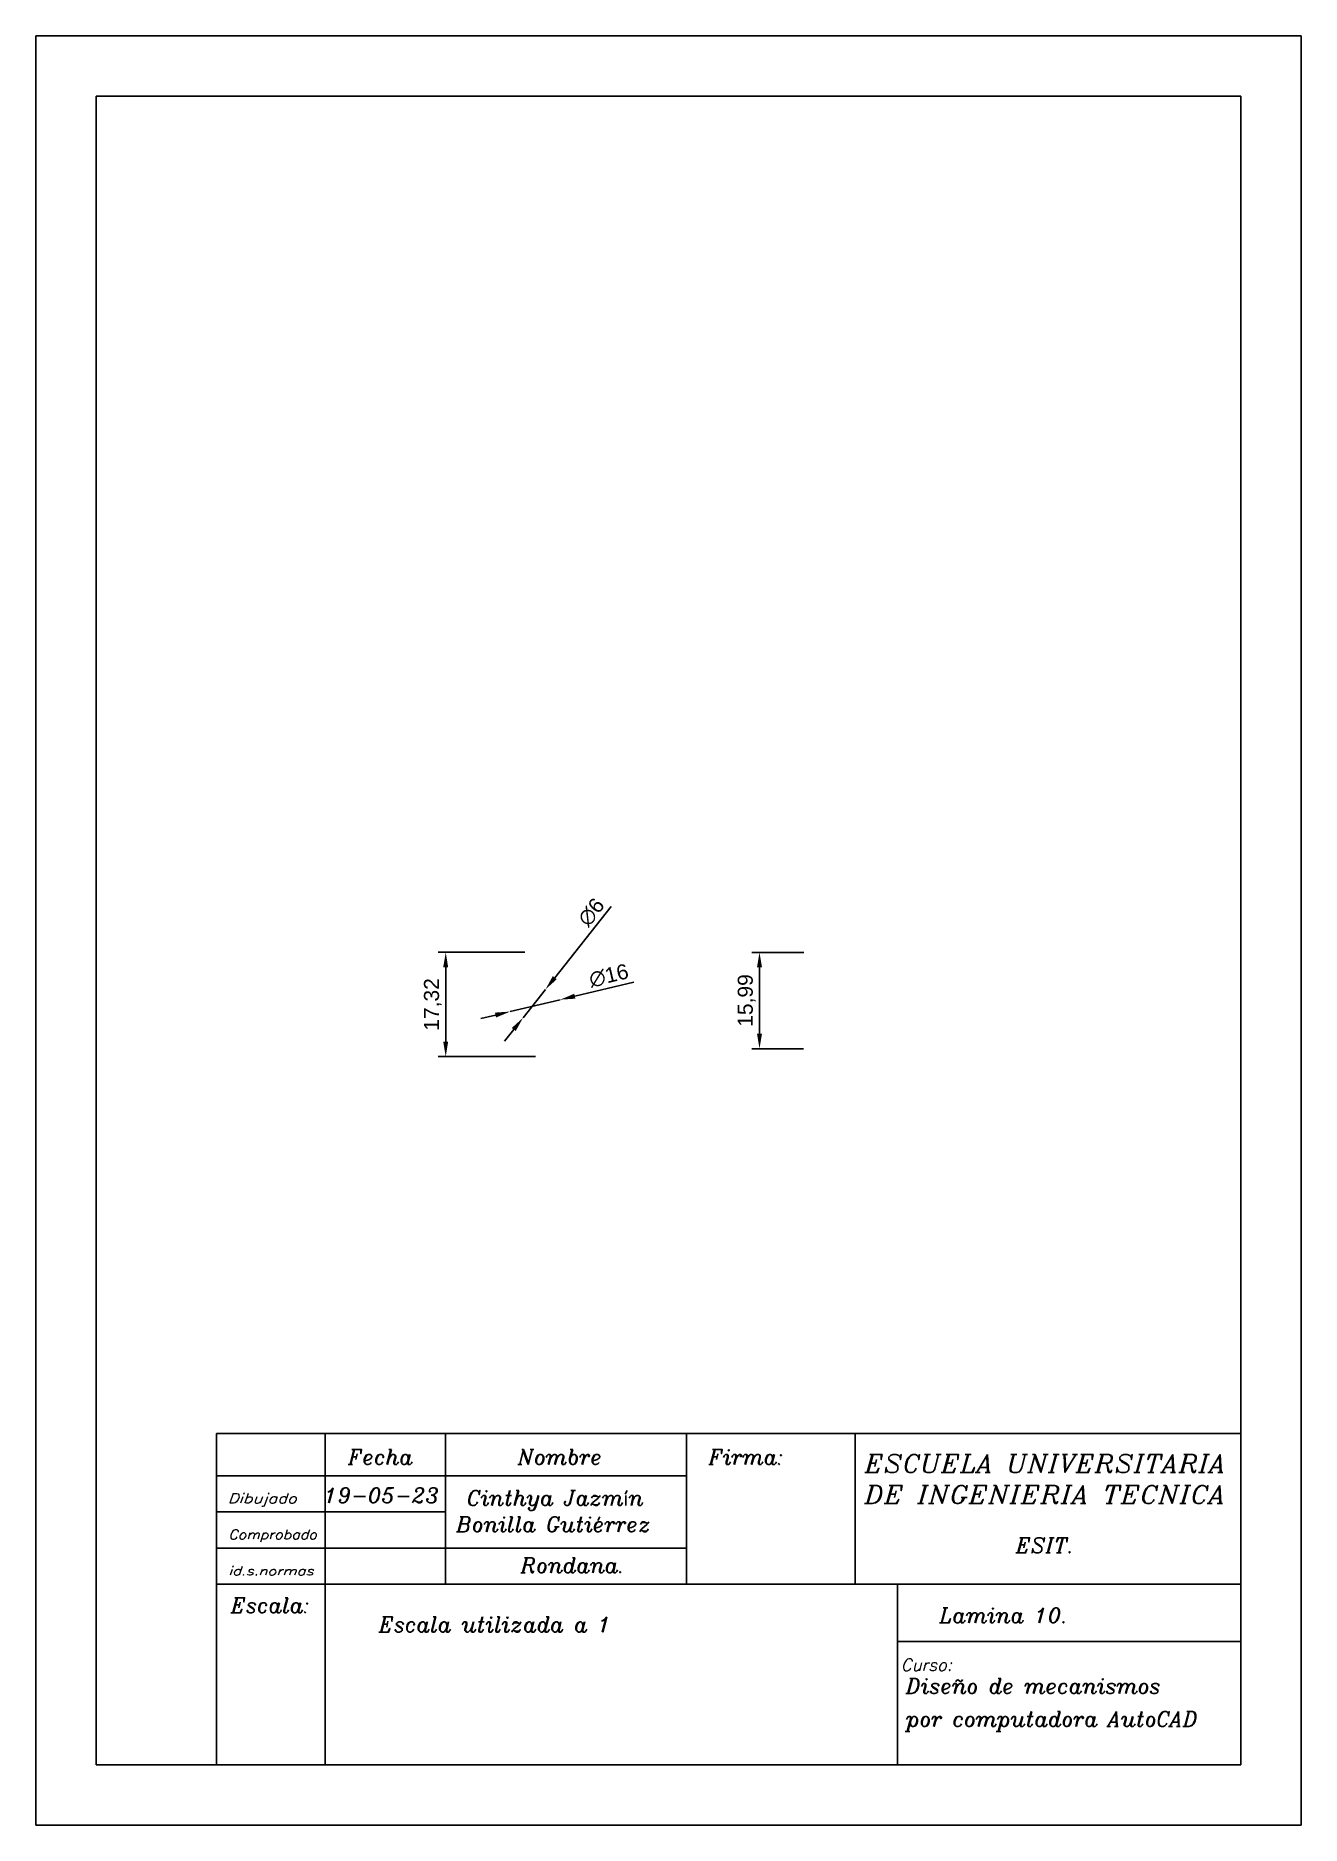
# Model space of a CAD drawing. Header units: inches. Extents: x 0 to 210, y 0 to 297.
import ezdxf
from ezdxf.enums import TextEntityAlignment as Align

# ---------------------------------------------------------------- set-up
doc = ezdxf.new("R2010")
doc.units = ezdxf.units.IN
doc.header["$MEASUREMENT"] = 0
doc.layers.get('0').update_dxf_attribs({"true_color": 0xc2ced6})
doc.styles.add('ITALIC', font='italic', dxfattribs={"height": 2})
doc.styles.add('ITALICC', font='italicc', dxfattribs={"height": 3})
doc.styles.get("Standard").update_dxf_attribs({"font": 'Arial.ttf'})
doc.dimstyles.new('ISO-25', dxfattribs={"dimtxt": 2.5, "dimasz": 2.5, "dimexe": 1.25, "dimexo": 0.625, "dimtad": 1, "dimtxsty": 'Standard', "dimcen": 2.5, "dimadec": 0, "dimazin": 0, "dimtfac": 1, "dimtmove": 0, "dimatfit": 3, "dimfxl": 1, "dimarcsym": 0})

# ---------------------------------------------------------------- blocks, each defined once
blk = doc.blocks.new('*D9')
at = {"color": 0, "lineweight": -2, "transparency": 16777216}
for p, q in [((127.33, 145.11), (118.73, 145.11)), ((119.98, 142.61), (119.98, 131.62)), ((127.31, 129.12), (118.73, 129.12))]:
    blk.add_line(p, q, dxfattribs=at)
at = {"color": 0, "transparency": 16777216}
for points in [[(119.57, 142.61), (120.4, 142.61), (119.98, 145.11)], [(119.57, 131.62), (120.4, 131.62), (119.98, 129.12)]]:
    blk.add_solid(points, dxfattribs=at)
at = {"layer": 'Defpoints', "color": 0, "transparency": 16777216}
for p in [(127.95, 145.11), (119.98, 129.12), (127.93, 129.12)]:
    blk.add_point(p, dxfattribs=at)
at = {"color": 0, "transparency": 16777216, "insert": (117.85, 137.12), "char_height": 2.5, "attachment_point": 5, "rotation": 90}
blk.add_mtext('15,99', dxfattribs=at)
blk = doc.blocks.new('*D12')
at = {"color": 0, "lineweight": -2, "transparency": 16777216}
for p, q in [((95.38, 152.74), (86.01, 140.91)), ((80.75, 134.26), (84.46, 138.95)), ((79.19, 132.31), (77.64, 130.35))]:
    blk.add_line(p, q, dxfattribs=at)
at = {"color": 0, "transparency": 16777216}
for points in [[(85.68, 141.17), (86.34, 140.65), (84.46, 138.95)], [(78.87, 132.56), (79.52, 132.05), (80.75, 134.26)]]:
    blk.add_solid(points, dxfattribs=at)
at = {"layer": 'Defpoints', "color": 0, "transparency": 16777216}
for p in [(84.46, 138.95, -12.83), (80.75, 134.26, -12.29)]:
    blk.add_point(p, dxfattribs=at)
at = {"color": 0, "transparency": 16777216, "insert": (92.07, 151.78), "char_height": 2.5, "attachment_point": 5, "rotation": 51.608}
blk.add_mtext('∅6', dxfattribs=at)
blk = doc.blocks.new('*D13')
at = {"color": 0, "lineweight": -2, "transparency": 16777216}
for p, q in [((99.12, 140.17), (89.33, 137.84)), ((78.6, 135.28), (86.9, 137.26)), ((76.16, 134.7), (73.73, 134.12))]:
    blk.add_line(p, q, dxfattribs=at)
at = {"color": 0, "transparency": 16777216}
for points in [[(89.24, 138.24), (89.43, 137.43), (86.9, 137.26)], [(76.07, 135.11), (76.26, 134.3), (78.6, 135.28)]]:
    blk.add_solid(points, dxfattribs=at)
at = {"layer": 'Defpoints', "color": 0, "transparency": 16777216}
for p in [(86.9, 137.26, -9.77), (78.6, 135.28, -23.31)]:
    blk.add_point(p, dxfattribs=at)
at = {"color": 0, "transparency": 16777216, "insert": (94.98, 141.24), "char_height": 2.5, "attachment_point": 5, "rotation": 13.3893}
blk.add_mtext('∅16', dxfattribs=at)
blk = doc.blocks.new('*D10')
at = {"color": 0, "lineweight": -2, "transparency": 16777216}
for p, q in [((81.02, 145.12), (66.66, 145.12)), ((67.91, 130.3), (67.91, 142.62)), ((82.82, 127.8), (66.66, 127.8))]:
    blk.add_line(p, q, dxfattribs=at)
at = {"color": 0, "transparency": 16777216}
for points in [[(67.49, 142.62), (68.32, 142.62), (67.91, 145.12)], [(67.49, 130.3), (68.32, 130.3), (67.91, 127.8)]]:
    blk.add_solid(points, dxfattribs=at)
at = {"layer": 'Defpoints', "color": 0, "transparency": 16777216}
for p in [(67.91, 145.12), (81.65, 145.12), (83.44, 127.8)]:
    blk.add_point(p, dxfattribs=at)
at = {"color": 0, "transparency": 16777216, "insert": (65.78, 136.46), "char_height": 2.5, "attachment_point": 5, "rotation": 90}
blk.add_mtext('17,32', dxfattribs=at)

msp = doc.modelspace()

# ---------------------------------------------------------------- linework, layer by layer
for p, q in [((-0.118, 297.24), (209.882, 297.24)), ((-0.118, 0.24), (-0.118, 297.24)), ((209.882, 0.24), (209.882, 297.24)), ((9.882, 287.24), (199.882, 287.24)), ((9.882, 10.24), (9.882, 287.24)), ((199.882, 10.24), (199.882, 287.24)), ((82.639, 136.223, -16.538), (82.639, 136.223, -16.538)), ((82.639, 136.223, -16.538), (82.639, 136.223, -16.538)), ((9.882, 10.24), (199.882, 10.24)), ((-0.118, 0.24), (209.882, 0.24))]:
    msp.add_line(p, q)
at = {"color": 1}
for points in [[(29.882, 10.24), (29.882, 65.24), (199.882, 65.24)], [(47.882, 10.24), (47.882, 65.24)], [(67.882, 40.24), (67.882, 65.24)], [(107.882, 40.24), (107.882, 65.24)], [(135.882, 40.24), (135.882, 65.24)], [(29.882, 40.24), (199.882, 40.24)], [(142.882, 10.24), (142.882, 40.24)], [(142.882, 30.725), (199.882, 30.725)]]:
    msp.add_lwpolyline(points, dxfattribs=at)
for points in [[(29.882, 58.24), (107.882, 58.24)], [(29.882, 52.24), (67.882, 52.24)], [(29.882, 46.24), (107.882, 46.24)]]:
    msp.add_lwpolyline(points)

# ---------------------------------------------------------------- texts
at = {"style": 'ITALIC'}
for s, height, p in [('Fecha', 2.5, (51.708, 60.096)), ('Nombre', 2.5, (79.882, 60.096)), ('Firma:', 2.5, (111.548, 60.096)), ('19-05-23', 2.5, (47.729, 53.732)), ('Cinthya Jazmín', 2.5, (71.449, 53.306)), ('Bonilla Gutiérrez', 2.5, (69.68, 48.937)), ('ESIT.', 2.5, (162.547, 45.443)), ('Rondana.', 2.5, (80.358, 42.131)), ('Escala:', 2.5, (32.271, 35.499)), ('Lamina 10.', 2.5, (149.839, 33.817)), ('Escala utilizada a 1', 2.5, (56.826, 32.303)), ('Curso:', 2, (143.435, 25.877)), ('Diseño de mecanismos', 2.5, (144.279, 22.083)), ('por computadora AutoCAD', 2.5, (144.279, 16.602))]:
    msp.add_text(s, height=height, dxfattribs=at).set_placement(p)
at = {"style": 'ITALICC'}
for s, width, p, p2 in [('ESCUELA UNIVERSITARIA', 0.962783, (137.445, 58.769), (197.413, 58.769)), ('DE INGENIERIA TECNICA', 0.978493, (137.409, 53.609), (197.376, 53.609))]:
    msp.add_text(s, height=3, dxfattribs=dict(at, width=width)).set_placement(p, p2, align=Align.FIT)
at = {"style": 'ITALIC'}
for s, height, p, p2 in [('Dibujado', 1.6147, (31.743, 53.682), (43.2, 53.682)), ('Comprobado', 1.5432, (31.829, 47.719), (46.527, 47.719)), ('id.s.normas', 1.46982, (31.829, 41.715), (45.967, 41.715))]:
    msp.add_text(s, height=height, dxfattribs=at).set_placement(p, p2, align=Align.ALIGNED)

# ---------------------------------------------------------------- dimensions: what is measured, and where the dimension line sits
for p1, p2, picture, middle in [((80.746, 134.265, -12.286), (84.457, 138.948, -12.829), '*D12', (93.639, 150.536)), ((78.597, 135.28, -23.307), (86.9, 137.257, -9.774), '*D13', (95.441, 139.29))]:
    dim = msp.add_diameter_dim_2p(p1=p1, p2=p2, dimstyle='ISO-25')
    dim.commit()
    dim.dimension.update_dxf_attribs({"geometry": picture, "text_midpoint": middle, "dimtype": 163})
for base, p1, p2, picture, middle in [((67.907, 145.118), (83.443, 127.795), (81.645, 145.118), '*D10', (65.776, 136.457)), ((119.982, 129.121), (127.953, 145.114), (127.933, 129.121), '*D9', (117.851, 137.117))]:
    dim = msp.add_linear_dim(base=base, p1=p1, p2=p2, angle=90, dimstyle='ISO-25')
    dim.commit()
    dim.dimension.update_dxf_attribs({"geometry": picture, "text_midpoint": middle})

doc.saveas('drawing.dxf')
